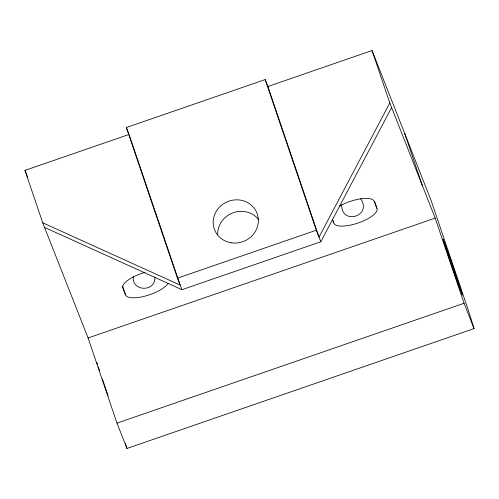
<?xml version="1.0" encoding="UTF-8"?>
<svg xmlns="http://www.w3.org/2000/svg" width="499" height="499" viewBox="0 0 499 499"><rect width="100%" height="100%" fill="white"/><g stroke="black" fill="none" stroke-linecap="round" stroke-linejoin="round"><path stroke-width="0.75" d="M154.871 277.213C155.682 292.501 131.312 291.647 133.295 276.415M341.64 204.727C341.285 225.773 372.716 215.948 360.646 198.783M267.913 86.495L372.042 50.536L389.813 102.931L319.011 237.131L267.913 86.495L265.187 79.584L126.353 127.532L177.457 278.168L181.992 289.688L320.826 241.741L391.628 107.541M372.042 50.536L431.024 200.274L468.792 311.613L474.05 328.598L126.958 448.464L116.978 423.121L88.098 337.979L42.727 222.797L24.95 170.402L129.079 134.443L126.353 127.532M177.457 278.168L316.291 230.22L320.826 241.741M88.098 337.979L435.184 218.113L464.07 303.255L474.05 328.598M116.978 423.121L464.07 303.255M42.727 222.797L180.176 285.079L129.328 135.179M44.542 227.407L181.992 289.688M389.813 102.931L435.184 218.113M332.453 219.572L333.906 223.259A22.767 7.666 -18.7 0 0 358.238 222.966A22.767 7.666 -18.7 0 0 376.945 208.395L374.131 201.253A22.767 7.666 -18.7 0 0 339.414 206.218M168.038 283.382A22.767 7.666 -18.7 0 1 145.639 295.969A22.767 7.666 -18.7 0 1 125.561 294.946L122.835 288.035A22.767 7.666 -18.7 0 1 145.09 272.348M24.95 170.402L27.801 177.638M404.708 133.47L422.478 185.865M374.687 201.752L376.945 208.395M332.559 219.335L333.812 223.028M265.187 79.584L316.291 230.22M122.554 286.089L125.561 294.946M125.361 443.293L126.958 448.464M217.732 234.892A22.767 21.438 -21.5 0 1 233.064 212.786A22.767 21.438 -21.5 0 1 258.9 219.965M108.09 395.489A29.379 0.449 70.9 0 1 106.855 391.971M106.611 391.26A29.379 0.449 70.9 0 1 104.353 384.735M104.104 384.012A29.379 0.449 70.9 0 1 102.395 379.015M99.507 370.439A29.379 0.449 70.9 0 1 98.372 366.996M97.486 364.282A29.379 0.449 70.9 0 1 96.875 362.355M446.842 251.309A29.379 0.449 70.9 0 0 462.168 294.678A29.379 0.449 70.9 0 0 448.932 254.977A29.379 0.449 70.9 0 0 446.842 251.309M230.968 242.745A22.767 21.438 -21.5 0 0 257.284 214.015A22.767 21.438 -21.5 0 0 219.042 207.578A22.767 21.438 -21.5 0 0 230.968 242.745"/></g></svg>
